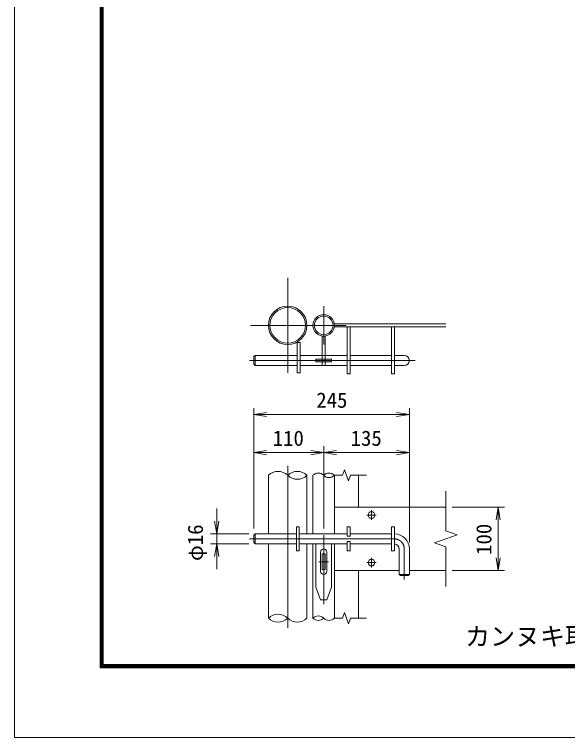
# Model space of a CAD drawing. Units: millimetres, scale not verified, with parts at other scales. Extents: x -6300 to 6300, y -4455 to 4455.
# Drawn here: x -6300 to -3685, y -4455 to -1039 of the extents above; entities that cross this region are included whole.
import ezdxf
from ezdxf.enums import TextEntityAlignment as Align

# ---------------------------------------------------------------- set-up
doc = ezdxf.new("R2010")
doc.units = ezdxf.units.MM
doc.header["$LTSCALE"] = 30
doc.linetypes.add('DASHED', pattern=[7.5, 6, -1.5])
doc.linetypes.add('USER1', pattern=[50.8, 31.75, -6.35, 6.35, -6.35])
for name, color, linetype, lineweight in [('0-0_D-STR1', 1, 'Continuous', 18), ('0-2_D-STR3', 3, 'Continuous', 13), ('0-3_D-BMK', 2, 'USER1', 13), ('0-7_D-STR-DIM', 7, 'Continuous', 9), ('0-8_0', 7, 'Continuous', 9), ('0-A_D-TTL-TXT', 7, 'Continuous', 18), ('0-C_D-TTL', 7, 'Continuous', 9)]:
    doc.layers.add(name, color=color, linetype=linetype, lineweight=lineweight)
doc.styles.add('ＭＳ ゴシック', font='')
doc.styles.get('ＭＳ ゴシック').set_extended_font_data('MS Gothic')

# ---------------------------------------------------------------- blocks, each defined once
blk = doc.blocks.new('_Open')
at = {"layer": '0-8_0'}
blk.add_line((-30, 5), (0, 0), dxfattribs=at)
blk.add_lwpolyline([(-30, -5), (0, 0), (-30, 0)], dxfattribs=at)

msp = doc.modelspace()

# ---------------------------------------------------------------- linework, layer by layer
at = {"layer": '0-0_D-STR1'}
for p, q in [((-4787.5, -2500.72), (-4260.56, -2500.72)), ((-4787.5, -2514.22), (-4260.56, -2514.22)), ((-5099.06, -3492.1), (-5099.06, -3216.1)), ((-4917.56, -3216.1), (-4917.56, -3492.1)), ((-4889.06, -3216.1), (-4889.06, -3492.1)), ((-4787.06, -3216.1), (-4787.06, -3492.1)), ((-4673.06, -3216.1), (-4673.06, -3366.1)), ((-4787.06, -3366.1), (-4260.56, -3366.1)), ((-5099.06, -3891.1), (-5099.06, -3540.1)), ((-4917.56, -3540.1), (-4917.56, -3891.1)), ((-4889.06, -3540.1), (-4889.06, -3891.1)), ((-4787.06, -3540.1), (-4787.06, -3891.1)), ((-4787.06, -3666.1), (-4481.06, -3666.1)), ((-4673.06, -3666.1), (-4673.06, -3891.1)), ((-4433.06, -3666.1), (-4260.56, -3666.1))]:
    msp.add_line(p, q, dxfattribs=at)
for centre, radius in [((-5008.31, -2507.47), 90.75), ((-5008.31, -2507.47), 83.85), ((-4838.06, -2507.47), 51), ((-4838.06, -2507.47), 44.1)]:
    msp.add_circle(centre, radius, dxfattribs=at)
at = {"layer": '0-2_D-STR3'}
for p, q in [((-4727.06, -2514.22), (-4727.06, -2736.22)), ((-4713.56, -2514.22), (-4713.56, -2736.22)), ((-4517.06, -2514.22), (-4517.06, -2736.22)), ((-4503.56, -2514.22), (-4503.56, -2736.22)), ((-4844.81, -2558.47), (-4844.81, -2649.22)), ((-4831.31, -2558.47), (-4844.81, -2558.47)), ((-4831.31, -2558.47), (-4831.31, -2649.22)), ((-4963.31, -2588.3), (-4963.31, -2732.3)), ((-4963.31, -2588.3), (-4949.81, -2588.3)), ((-4949.81, -2732.3), (-4949.81, -2588.3)), ((-5168.06, -2655.22), (-5168.06, -2691.22)), ((-5162.06, -2649.22), (-4963.31, -2649.22)), ((-4949.81, -2649.22), (-4727.06, -2649.22)), ((-4713.56, -2649.22), (-4517.06, -2649.22)), ((-4503.56, -2649.22), (-4457.06, -2649.22)), ((-5162.06, -2697.22), (-5168.06, -2691.22)), ((-5162.06, -2697.22), (-4963.31, -2697.22)), ((-4949.81, -2697.22), (-4727.06, -2697.22)), ((-4713.56, -2697.22), (-4517.06, -2697.22)), ((-4503.56, -2697.22), (-4457.06, -2697.22)), ((-4963.31, -2732.3), (-4949.81, -2732.3)), ((-4727.06, -2736.22), (-4713.56, -2736.22)), ((-4517.06, -2736.22), (-4503.56, -2736.22)), ((-4967.06, -3573.1), (-4967.06, -3459.1)), ((-4967.06, -3459.1), (-4953.56, -3459.1)), ((-4953.56, -3573.1), (-4953.56, -3459.1)), ((-4727.06, -3504.1), (-4727.06, -3459.1)), ((-4727.06, -3459.1), (-4713.56, -3459.1)), ((-4713.56, -3504.1), (-4713.56, -3459.1)), ((-4517.06, -3573.1), (-4517.06, -3459.1)), ((-4517.06, -3459.1), (-4503.56, -3459.1)), ((-4503.56, -3573.1), (-4503.56, -3459.1)), ((-5168.06, -3498.1), (-5168.06, -3534.1)), ((-5162.06, -3492.1), (-4967.06, -3492.1)), ((-4953.56, -3492.1), (-4727.06, -3492.1)), ((-4727.06, -3504.1), (-4713.56, -3504.1)), ((-4713.56, -3492.1), (-4517.06, -3492.1)), ((-5162.06, -3540.1), (-5168.06, -3534.1)), ((-5162.06, -3540.1), (-4967.06, -3540.1)), ((-4953.56, -3540.1), (-4727.06, -3540.1)), ((-4875.56, -3540.1), (-4875.56, -3744.1)), ((-4800.56, -3540.1), (-4800.56, -3744.1)), ((-4727.06, -3573.1), (-4727.06, -3528.1)), ((-4727.06, -3528.1), (-4713.56, -3528.1)), ((-4713.56, -3573.1), (-4713.56, -3528.1)), ((-4713.56, -3540.1), (-4517.06, -3540.1)), ((-4967.06, -3573.1), (-4953.56, -3573.1)), ((-4853.06, -3579.1), (-4853.06, -3669.1)), ((-4844.81, -3586.6), (-4844.81, -3661.6)), ((-4844.81, -3586.6), (-4831.31, -3586.6)), ((-4831.31, -3586.6), (-4831.31, -3661.6)), ((-4823.06, -3579.1), (-4823.06, -3669.1)), ((-4727.06, -3573.1), (-4713.56, -3573.1)), ((-4517.06, -3573.1), (-4503.56, -3573.1)), ((-4481.06, -3564.1), (-4481.06, -3684.1)), ((-4433.06, -3564.1), (-4433.06, -3684.1)), ((-4844.81, -3661.6), (-4831.31, -3661.6)), ((-4481.06, -3684.1), (-4475.06, -3690.1)), ((-4481.06, -3684.1), (-4433.06, -3684.1)), ((-4439.06, -3690.1), (-4433.06, -3684.1)), ((-4475.06, -3690.1), (-4439.06, -3690.1)), ((-4853.06, -3804.1), (-4875.56, -3744.1)), ((-4823.06, -3804.1), (-4800.56, -3744.1)), ((-4853.06, -3804.1), (-4823.06, -3804.1))]:
    msp.add_line(p, q, dxfattribs=at)
at = {"layer": '0-2_D-STR3', "color": 4, "linetype": 'DASHED', "lineweight": 9}
for p, q in [((-4844.81, -2649.22), (-4844.81, -2696.47)), ((-4831.31, -2649.22), (-4831.31, -2696.47)), ((-4875.56, -2666.47), (-4800.56, -2666.47)), ((-4875.56, -2666.47), (-4875.56, -2679.97)), ((-4875.56, -2679.97), (-4800.56, -2679.97)), ((-4831.31, -2696.47), (-4844.81, -2696.47)), ((-4800.56, -2666.47), (-4800.56, -2679.97))]:
    msp.add_line(p, q, dxfattribs=at)
at = {"layer": '0-2_D-STR3'}
for points in [[(-5168.06, -2655.22), (-5162.06, -2649.22), (-5162.06, -2697.22)], [(-5168.06, -3498.1), (-5162.06, -3492.1), (-5162.06, -3540.1)]]:
    msp.add_lwpolyline(points, dxfattribs=at)
for centre in [(-4611.56, -3403.6), (-4611.56, -3628.6)]:
    msp.add_circle(centre, 15.75, dxfattribs=at)
for centre, radius, start, end in [((-4457.06, -2673.22), 24, 270, 90), ((-4505.06, -3564.1), 72, 0, 88.80625), ((-4505.06, -3564.1), 24, 0, 86.41668), ((-4838.06, -3579.1), 15, 0, 180), ((-4838.06, -3669.1), 15, 180, 0)]:
    msp.add_arc(centre, radius, start, end, dxfattribs=at)
at = {"layer": '0-3_D-BMK'}
for p, q in [((-5008.31, -2282.47), (-5008.31, -2732.47)), ((-4838.06, -2597.47), (-4838.06, -2417.47)), ((-5183.86, -2507.47), (-4732.36, -2507.47)), ((-5188.66, -2673.22), (-4405.06, -2673.22)), ((-5008.31, -3936.1), (-5008.31, -3171.1)), ((-4611.56, -3381.28), (-4611.56, -3425.92)), ((-4589.24, -3403.6), (-4633.88, -3403.6)), ((-5188.66, -3516.1), (-4505.06, -3516.1)), ((-4838.06, -3498.1), (-4838.06, -3825.11)), ((-4457.06, -3564.1), (-4457.06, -3707.56)), ((-4611.56, -3606.28), (-4611.56, -3650.92)), ((-4861.37, -3624.1), (-4814.74, -3624.1)), ((-4589.24, -3628.6), (-4633.88, -3628.6))]:
    msp.add_line(p, q, dxfattribs=at)
msp.add_arc((-4505.06, -3564.1), 48, 0, 90, dxfattribs=at)
at = {"layer": '0-7_D-STR-DIM'}
for p, q in [((-5168.06, -3468.1), (-5168.06, -2898.57)), ((-4433.06, -3534.1), (-4433.06, -2898.57)), ((-5108.06, -2928.57), (-4493.06, -2928.57)), ((-5168.06, -3468.1), (-5168.06, -3078.57)), ((-5108.06, -3108.57), (-4898.06, -3108.57)), ((-4838.06, -3468.1), (-4838.06, -3078.57)), ((-4838.06, -3468.1), (-4838.06, -3078.57)), ((-4778.06, -3108.57), (-4493.06, -3108.57)), ((-4433.06, -3534.1), (-4433.06, -3078.57)), ((-4739.68, -3189.67), (-4749.3, -3216.1)), ((-4720.44, -3242.53), (-4739.68, -3189.67)), ((-4787.06, -3216.1), (-4749.3, -3216.1)), ((-4710.82, -3216.1), (-4720.44, -3242.53)), ((-4710.82, -3216.1), (-4635.56, -3216.1)), ((-4260.56, -3291.1), (-4260.56, -3477.62)), ((-5343.7, -3432.1), (-5343.7, -3372.1)), ((-4230.56, -3366.1), (-3982.92, -3366.1)), ((-4012.92, -3606.1), (-4012.92, -3426.1)), ((-4207.7, -3496.86), (-4260.56, -3477.62)), ((-5192.06, -3492.1), (-5373.7, -3492.1)), ((-5343.7, -3540.1), (-5343.7, -3492.1)), ((-4313.41, -3535.34), (-4207.7, -3496.86)), ((-5192.06, -3540.1), (-5373.7, -3540.1)), ((-4260.56, -3554.58), (-4313.41, -3535.34)), ((-4260.56, -3554.58), (-4260.56, -3741.1)), ((-5343.7, -3600.1), (-5343.7, -3660.1)), ((-4230.56, -3666.1), (-3982.92, -3666.1)), ((-4786.93, -3891.1), (-4749.16, -3891.1)), ((-4739.54, -3864.67), (-4749.16, -3891.1)), ((-4720.31, -3917.53), (-4739.54, -3864.67)), ((-4710.69, -3891.1), (-4720.31, -3917.53)), ((-4710.69, -3891.1), (-4635.43, -3891.1))]:
    msp.add_line(p, q, dxfattribs=at)
for centre, radius, start, end in [((-5053.68, -3261.76), 64.37, 45.18146, 134.81854), ((-4962.93, -3261.76), 64.37, 45.18146, 134.81854), ((-4863.56, -3241.76), 36.18, 45.18146, 134.81854), ((-4812.56, -3241.76), 36.18, 45.18146, 134.81854), ((-4962.93, -3170.44), 64.37, 225.18146, 314.81854), ((-4812.56, -3190.44), 36.18, 225.18146, 314.81854), ((-5053.68, -3936.76), 64.37, 45.18146, 134.81854), ((-5053.68, -3845.44), 64.37, 225.18146, 314.81854), ((-4962.93, -3845.44), 64.37, 225.18146, 314.81854), ((-4863.56, -3916.76), 36.18, 45.18146, 134.81854), ((-4863.56, -3865.44), 36.18, 225.18146, 314.81854), ((-4812.56, -3865.44), 36.18, 225.18146, 314.81854)]:
    msp.add_arc(centre, radius, start, end, dxfattribs=at)
at = {"layer": '0-C_D-TTL', "color": 2, "lineweight": 18}
msp.add_lwpolyline([(-6300, 4455), (6300, 4455), (6300, -4455), (-6300, -4455)], close=True, dxfattribs=at)
at = {"layer": '0-C_D-TTL'}
for points in [[(-5895, 4125), (5895, 4125), (5895, -4125), (-5895, -4125)], [(-5891.25, 4121.25), (5891.25, 4121.25), (5891.25, -4121.25), (-5891.25, -4121.25)], [(-5887.5, 4117.5), (5887.5, 4117.5), (5887.5, -4117.5), (-5887.5, -4117.5)], [(-5883.75, 4113.75), (5883.75, 4113.75), (5883.75, -4113.75), (-5883.75, -4113.75)], [(-5880, 4110), (5880, 4110), (5880, -4110), (-5880, -4110)]]:
    msp.add_lwpolyline(points, close=True, dxfattribs=at)

# ---------------------------------------------------------------- block references
at = {"layer": '0-7_D-STR-DIM', "xscale": 2, "yscale": 2}
for p, rotation in [((-5168.06, -2928.57), 180), ((-5168.06, -3108.57), 180), ((-4838.06, -3108.57), 180), ((-4012.92, -3366.1), 90), ((-5343.7, -3492.1), 270), ((-5343.7, -3540.1), 90), ((-4012.92, -3666.1), 270)]:
    msp.add_blockref('_Open', p, dxfattribs=dict(at, rotation=rotation))
for p in [(-4433.06, -2928.57), (-4838.06, -3108.57), (-4433.06, -3108.57)]:
    msp.add_blockref('_Open', p, dxfattribs=at)

# ---------------------------------------------------------------- texts
at = {"layer": '0-7_D-STR-DIM', "style": 'ＭＳ ゴシック'}
for s, p in [('245', (-4873.08, -2918.45)), ('110', (-5079.03, -3098.45)), ('135', (-4710.56, -3098.45))]:
    msp.add_text(s, height=72.14, dxfattribs=at).set_placement(p, align=Align.BOTTOM_LEFT)
for s, p in [('100', (-4023.05, -3592.07)), ('φ16', (-5387.13, -3620.8))]:
    msp.add_text(s, height=72.14, rotation=90, dxfattribs=at).set_placement(p, align=Align.BOTTOM_LEFT)
at = {"layer": '0-A_D-TTL-TXT', "style": 'ＭＳ ゴシック'}
msp.add_text('カンヌキ取付詳細図', height=86.66, dxfattribs=at).set_placement((-4169.73, -4046.4), align=Align.BOTTOM_LEFT)

doc.saveas('drawing.dxf')
